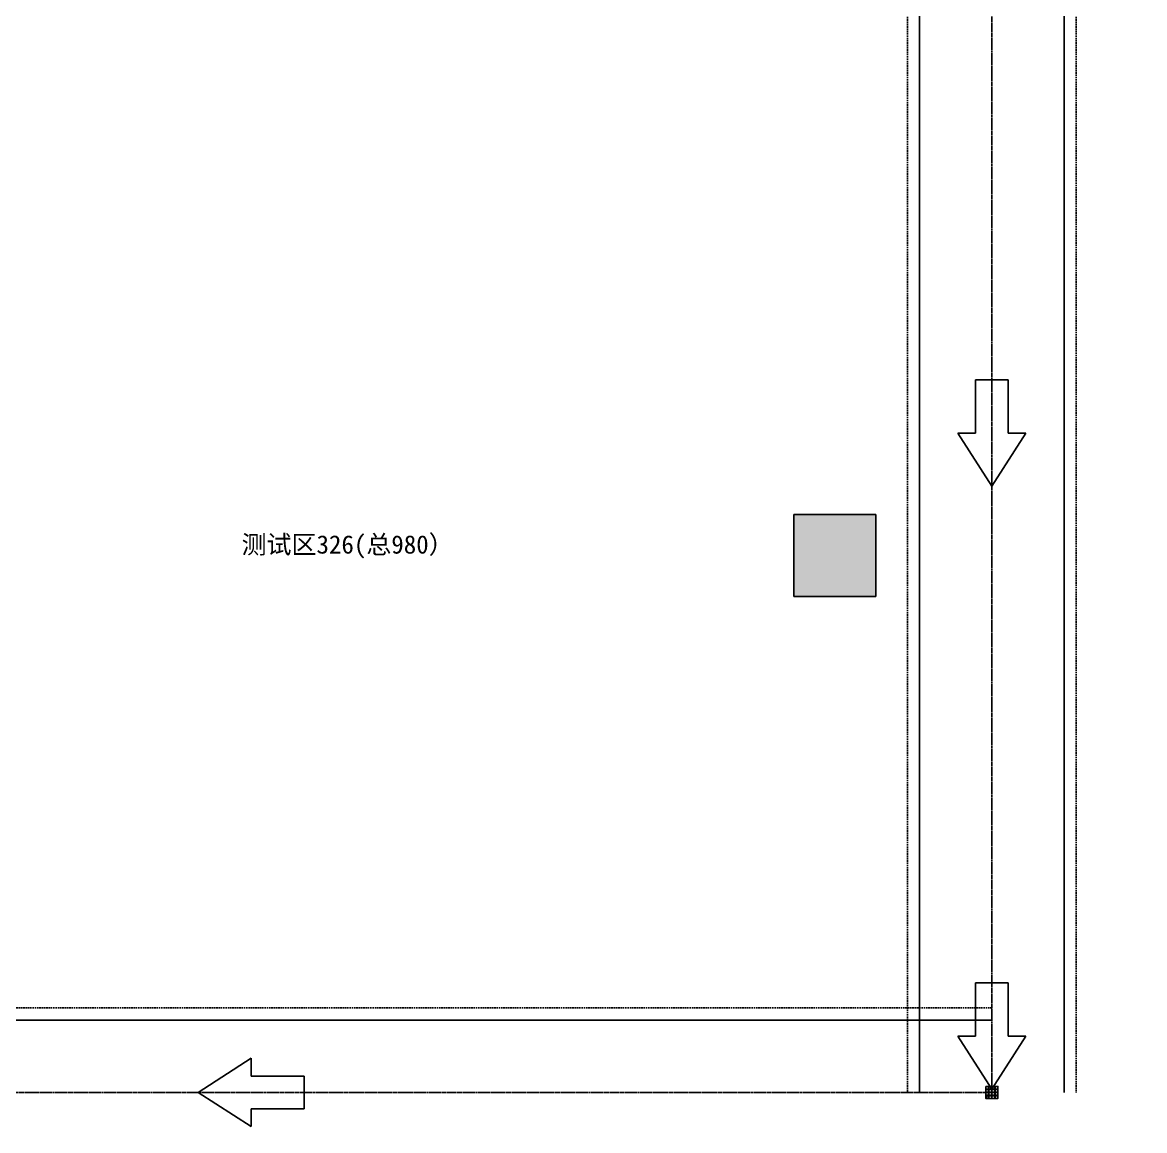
# Model space of a CAD drawing. Header units: millimetres. Extents: x 591722 to 1211798, y -167163 to 126727.
# Drawn here: x 612551 to 621856, y 96484 to 105672 of the extents above; entities that cross this region are included whole.
import ezdxf

# ---------------------------------------------------------------- set-up
doc = ezdxf.new("R2010")
doc.units = ezdxf.units.MM
doc.header["$LTSCALE"] = 0.5
doc.linetypes.add('CENTER', pattern=[50.8, 31.75, -6.35, 6.35, -6.35])
doc.linetypes.add('DASHEDX2', pattern=[38.1, 25.4, -12.7])
for name, color, linetype in [('COL-FILL', 8, 'Continuous'), ('FF-TEXT', 50, 'Continuous'), ('L-AGV路径', 7, 'Continuous'), ('L-AGV通道内沿', 40, 'Continuous'), ('L-AGV通道外沿', 3, 'Continuous'), ('L-中心线', 1, 'CENTER'), ('L-二维码', 7, 'Continuous'), ('L-流向', 6, 'Continuous')]:
    doc.layers.add(name, color=color, linetype=linetype)
doc.layers.add('WALL', color=160, linetype='Continuous', lineweight=20)
doc.styles.get("Standard").update_dxf_attribs({"font": 'txt', "bigfont": 'gbcbig.shx'})
doc.styles.add('宋体', font='NSimSun.ttf')

# ---------------------------------------------------------------- blocks, each defined once
blk = doc.blocks.new('单向走行箭头')
at = {"layer": 'L-流向', "color": 6}
for p, q in [((0, 0), (440, 282.7)), ((440, 282.7), (440, 135.5)), ((440, 135.5), (880, 135.5)), ((880, 135.5), (880, -135.5)), ((0, 0), (440, -282.7)), ((440, -135.5), (440, -282.7)), ((440, -135.5), (880, -135.5))]:
    blk.add_line(p, q, dxfattribs=at)
blk = doc.blocks.new('*U317')
at = {"layer": 'L-AGV通道内沿'}
for p, q in [((-600, 10670), (-600, 0)), ((600, 10670), (600, 0))]:
    blk.add_line(p, q, dxfattribs=at)
at = {"layer": 'L-AGV通道外沿', "linetype": 'DASHEDX2'}
for p, q in [((-700, 10670), (-700, 0)), ((700, 10670), (700, 0))]:
    blk.add_line(p, q, dxfattribs=at)
at = {"layer": 'L-中心线', "color": 1, "lineweight": -2}
blk.add_line((0, 10670), (0, 0), dxfattribs=at)
at = {"layer": 'L-流向', "rotation": 90.00000000000003}
for p in [(0, 5027.6), (0, 27.6)]:
    blk.add_blockref('单向走行箭头', p, dxfattribs=at)
blk = doc.blocks.new('*U318')
at = {"layer": 'L-AGV通道内沿'}
blk.add_line((-600, 11610.1), (-600, 0), dxfattribs=at)
at = {"layer": 'L-AGV通道外沿', "linetype": 'DASHEDX2'}
blk.add_line((-700, 11610.1), (-700, 0), dxfattribs=at)
at = {"layer": 'L-中心线', "color": 1, "lineweight": -2}
blk.add_line((0, 11610.1), (0, 0), dxfattribs=at)
at = {"layer": 'L-流向', "rotation": 90.00000000000003}
blk.add_blockref('单向走行箭头', (0, 5027.6), dxfattribs=at)
blk = doc.blocks.new('TAG4X4')
at = {"layer": 'L-二维码'}
for points in [[(-50, 50), (50, 50), (50, -50), (-50, -50)], [(-50, 50), (-26.7, 50), (-26.7, 28), (-50, 28)], [(-50, 23.9), (-26.7, 23.9), (-26.7, 1.9), (-50, 1.9)], [(-24.7, 50), (-1.4, 50), (-1.4, 28), (-24.7, 28)], [(-24.7, 23.9), (-1.4, 23.9), (-1.4, 1.9), (-24.7, 1.9)], [(0.6, 50), (23.9, 50), (23.9, 28), (0.6, 28)], [(0.6, 23.9), (23.9, 23.9), (23.9, 1.9), (0.6, 1.9)], [(26.7, 50), (50, 50), (50, 28), (26.7, 28)], [(26.7, 23.9), (50, 23.9), (50, 1.9), (26.7, 1.9)], [(-50, -2.1), (-26.7, -2.1), (-26.7, -24), (-50, -24)], [(-50, -28), (-26.7, -28), (-26.7, -50), (-50, -50)], [(-24.7, -2.1), (-1.4, -2.1), (-1.4, -24), (-24.7, -24)], [(-24.7, -28), (-1.4, -28), (-1.4, -50), (-24.7, -50)], [(0.6, -2.1), (23.9, -2.1), (23.9, -24), (0.6, -24)], [(0.6, -28), (23.9, -28), (23.9, -50), (0.6, -50)], [(26.7, -2.1), (50, -2.1), (50, -24), (26.7, -24)], [(26.7, -28), (50, -28), (50, -50), (26.7, -50)]]:
    blk.add_lwpolyline(points, close=True, dxfattribs=at)
blk.add_attdef('ID', (-43.6, -40.7), '', height=5, dxfattribs=at)

msp = doc.modelspace()

# ---------------------------------------------------------------- hatches: boundary and pattern name
at = {"layer": 'COL-FILL', "lineweight": 5}
h = msp.add_hatch(color=250, dxfattribs=at)
h.dxf.hatch_style = 1
h.paths.add_polyline_path([(651368.3, 101592.5), (650728.3, 101592.5), (650728.3, 100912.5), (651368.3, 100912.5)])
h.paths.add_polyline_path([(651368.3, 93092.5), (650728.3, 93092.5), (650728.3, 92412.5), (651368.3, 92412.5)])
h.paths.add_polyline_path([(643598.3, 93092.5), (642918.3, 93092.5), (642918.3, 92412.5), (643598.3, 92412.5)])
h.paths.add_polyline_path([(643598.3, 101592.5), (642918.3, 101592.5), (642918.3, 100912.5), (643598.3, 100912.5)])
h.paths.add_polyline_path([(635598.3, 101592.5), (634918.3, 101592.5), (634918.3, 100912.5), (635598.3, 100912.5)])
h.paths.add_polyline_path([(635598.3, 93092.5), (634918.3, 93092.5), (634918.3, 92412.5), (635598.3, 92412.5)])
h.paths.add_polyline_path([(627628.3, 93092.5), (626898.3, 93092.5), (626898.3, 92352.5), (627628.3, 92352.5)])
h.paths.add_polyline_path([(627628.3, 101592.5), (626898.3, 101592.5), (626898.3, 100852.5), (627628.3, 100852.5)])
h.paths.add_polyline_path([(619628.3, 101592.5), (618948.3, 101592.5), (618948.3, 100912.5), (619628.3, 100912.5)])

# ---------------------------------------------------------------- linework, layer by layer
at = {"layer": 'WALL', "lineweight": -3}
for p, q in [((618948.3, 100912.5), (618948.3, 101592.5)), ((618948.3, 101592.5), (619628.3, 101592.5)), ((619628.3, 101592.5), (619628.3, 100912.5)), ((618948.3, 100912.5), (619628.3, 100912.5)), ((618948.3, 100912.5), (619628.3, 100912.5))]:
    msp.add_line(p, q, dxfattribs=at)

# ---------------------------------------------------------------- block references
ref = msp.add_blockref('TAG4X4', (620590, 96800))
ref.add_attrib('ID', '02', (620546.4, 96759.3), dxfattribs={"height": 2.5})
at = {"layer": 'L-AGV路径'}
msp.add_blockref('*U317', (620590, 96800), dxfattribs=at)
at = {"layer": 'L-AGV路径', "rotation": 270}
msp.add_blockref('*U318', (608979.9, 96800), dxfattribs=at)

# ---------------------------------------------------------------- texts
at = {"layer": 'FF-TEXT', "style": '宋体'}
msp.add_text('测试区326(总980）', height=151.875, dxfattribs=at).set_placement((614367.9, 101267.9))

doc.saveas('drawing.dxf')
